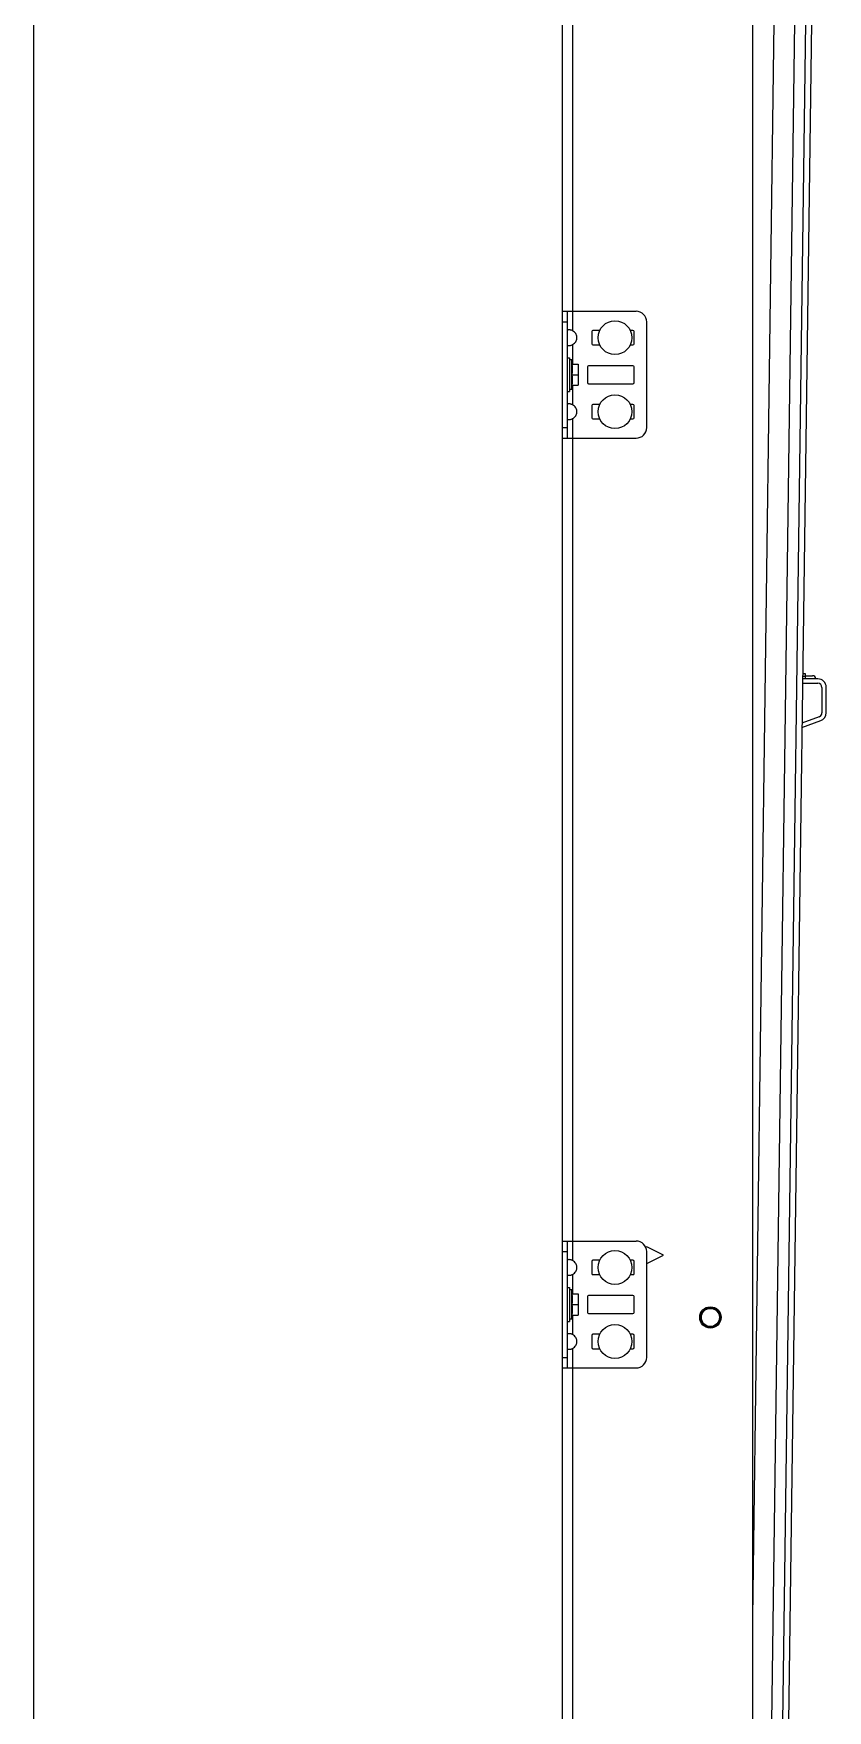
# Model space of a CAD drawing. Header units: millimetres. Extents: x 21899 to 38731, y -5425 to 3612.
# Drawn here: x 34948 to 35324, y -4622 to -3829 of the extents above; entities that cross this region are included whole.
import ezdxf

# ---------------------------------------------------------------- set-up
doc = ezdxf.new("R2010")
doc.units = ezdxf.units.MM

msp = doc.modelspace()

# ---------------------------------------------------------------- linework, layer by layer
at = {"color": 7, "linetype": 'Continuous'}
for p, q in [((35198.2, -2470.56), (35198.2, -5406.72)), ((34948.2, -2828.14), (34948.2, -5406.72)), ((35198.2, -2828.14), (35198.2, -5406.72)), ((35323.7, -3261.92), (35294.7, -5406.72)), ((35288.2, -3299.72), (35288.2, -5406.72)), ((35198.2, -3960.47), (35233.2, -3960.47)), ((35200.7, -4020.47), (35200.7, -3960.47)), ((35212.2, -3970.07), (35212.2, -3975.87)), ((35215.97, -3969.57), (35212.7, -3969.57)), ((35231.7, -3969.57), (35230.44, -3969.57)), ((35232.2, -3975.87), (35232.2, -3970.07)), ((35238.2, -4015.47), (35238.2, -3965.47)), ((35212.7, -3976.37), (35215.97, -3976.37)), ((35230.44, -3976.37), (35231.7, -3976.37)), ((35200.7, -3982.47), (35201.7, -3982.47)), ((35201.7, -3982.47), (35201.7, -3998.47)), ((35201.8, -3987.47), (35201.7, -3987.47)), ((35201.8, -3997.47), (35201.8, -3983.47)), ((35202.8, -3983.47), (35201.8, -3983.47)), ((35203.09, -3985.47), (35202.8, -3983.47)), ((35202.8, -3997.47), (35202.8, -3983.47)), ((35202.98, -3985.47), (35205.8, -3985.47)), ((35205.8, -3985.47), (35205.8, -3995.47)), ((35210.2, -3986.72), (35210.2, -3994.22)), ((35231.7, -3986.22), (35210.7, -3986.22)), ((35232.2, -3994.22), (35232.2, -3986.72)), ((35201.8, -3993.47), (35201.7, -3993.47)), ((35203.09, -3995.47), (35202.8, -3997.47)), ((35202.98, -3990.47), (35205.8, -3990.47)), ((35202.98, -3995.47), (35205.8, -3995.47)), ((35210.7, -3994.72), (35231.7, -3994.72)), ((35200.7, -3998.47), (35201.7, -3998.47)), ((35202.8, -3997.47), (35201.8, -3997.47)), ((35212.2, -4005.07), (35212.2, -4010.87)), ((35215.97, -4004.57), (35212.7, -4004.57)), ((35212.7, -4011.37), (35215.97, -4011.37)), ((35231.7, -4004.57), (35230.44, -4004.57)), ((35230.44, -4011.37), (35231.7, -4011.37)), ((35232.2, -4010.87), (35232.2, -4005.07)), ((35198.2, -4020.47), (35233.2, -4020.47)), ((35311.87, -4136.28), (35319.1, -4136.28)), ((35319.1, -4134.28), (35311.9, -4134.28)), ((35311.92, -4132.98), (35313.1, -4132.98)), ((35313.1, -4133.08), (35311.92, -4133.08)), ((35313.1, -4131.78), (35313.1, -4132.98)), ((35313.1, -4132.78), (35316.6, -4132.78)), ((35313.1, -4133.08), (35313.1, -4134.28)), ((35321.1, -4138.28), (35321.1, -4150.28)), ((35323.1, -4150.28), (35323.1, -4138.28)), ((35311.59, -4157.33), (35320.49, -4154.03)), ((35319.8, -4152.16), (35311.62, -4155.19)), ((35198.2, -4400.05), (35233.2, -4400.05)), ((35200.7, -4460.05), (35200.7, -4400.05)), ((35238.2, -4402.72), (35237.72, -4402.96)), ((35246.2, -4406.72), (35238.2, -4402.72)), ((35238.2, -4455.05), (35238.2, -4405.05)), ((35238.2, -4410.72), (35246.2, -4406.72)), ((35212.2, -4409.65), (35212.2, -4415.45)), ((35215.97, -4409.15), (35212.7, -4409.15)), ((35231.7, -4409.15), (35230.44, -4409.15)), ((35232.2, -4415.45), (35232.2, -4409.65)), ((35200.7, -4422.05), (35201.7, -4422.05)), ((35201.7, -4422.05), (35201.7, -4438.05)), ((35202.8, -4423.05), (35201.8, -4423.05)), ((35201.8, -4437.05), (35201.8, -4423.05)), ((35203.09, -4425.05), (35202.8, -4423.05)), ((35202.8, -4437.05), (35202.8, -4423.05)), ((35212.7, -4415.95), (35215.97, -4415.95)), ((35230.44, -4415.95), (35231.7, -4415.95)), ((35201.8, -4427.05), (35201.7, -4427.05)), ((35202.98, -4425.05), (35205.8, -4425.05)), ((35202.98, -4430.05), (35205.8, -4430.05)), ((35205.8, -4425.05), (35205.8, -4435.05)), ((35210.2, -4426.3), (35210.2, -4433.8)), ((35231.7, -4425.8), (35210.7, -4425.8)), ((35232.2, -4433.8), (35232.2, -4426.3)), ((35200.7, -4438.05), (35201.7, -4438.05)), ((35201.8, -4433.05), (35201.7, -4433.05)), ((35202.8, -4437.05), (35201.8, -4437.05)), ((35203.09, -4435.05), (35202.8, -4437.05)), ((35202.98, -4435.05), (35205.8, -4435.05)), ((35210.7, -4434.3), (35231.7, -4434.3)), ((35212.2, -4444.65), (35212.2, -4450.45)), ((35215.97, -4444.15), (35212.7, -4444.15)), ((35231.7, -4444.15), (35230.44, -4444.15)), ((35232.2, -4450.45), (35232.2, -4444.65)), ((35212.7, -4450.95), (35215.97, -4450.95)), ((35230.44, -4450.95), (35231.7, -4450.95)), ((35198.2, -4460.05), (35233.2, -4460.05))]:
    msp.add_line(p, q, dxfattribs=at)
at = {"color": 9, "linetype": 'Continuous'}
for p, q in [((35315.64, -3261.81), (35288.2, -5291.19)), ((35320.84, -3261.88), (35291.84, -5406.68)), ((35305.49, -3299.72), (35288.2, -4578.03)), ((35203.2, -3969.67), (35203.2, -3571.69)), ((35198.2, -3965.47), (35200.7, -3965.47)), ((35203.2, -3985.47), (35203.2, -3976.27)), ((35203.2, -4004.67), (35203.2, -3995.47)), ((35203.2, -4409.25), (35203.2, -4011.27)), ((35198.2, -4015.47), (35200.7, -4015.47)), ((35198.2, -4405.05), (35200.7, -4405.05)), ((35203.2, -4425.05), (35203.2, -4415.85)), ((35203.2, -4444.25), (35203.2, -4435.05)), ((35198.2, -4455.05), (35200.7, -4455.05)), ((35203.2, -4848.84), (35203.2, -4450.85))]:
    msp.add_line(p, q, dxfattribs=at)
at = {"color": 3, "linetype": 'Continuous'}
msp.add_line((35311.94, -4131.78), (35313.1, -4131.78), dxfattribs=at)
at = {"color": 7, "linetype": 'Continuous'}
for centre, radius in [((35223.2, -3972.97), 8), ((35223.2, -4007.97), 8), ((35223.2, -4412.55), 8), ((35268.32, -4436.19), 5.04), ((35268.32, -4436.19), 4.48), ((35223.2, -4447.55), 8)]:
    msp.add_circle(centre, radius, dxfattribs=at)
at = {"color": 9, "linetype": 'Continuous'}
for radius in [5, 4.28]:
    msp.add_circle((35268.32, -4436.19), radius, dxfattribs=at)
at = {"color": 7, "linetype": 'Continuous'}
for centre, radius, start, end in [((35233.2, -3965.47), 5, 0, 90), ((35212.7, -3970.07), 0.5, 90, 180), ((35231.7, -3970.07), 0.5, 0, 90), ((35212.7, -3975.87), 0.5, 180, 270), ((35231.7, -3975.87), 0.5, 270, 0), ((35210.7, -3986.72), 0.5, 90, 180), ((35231.7, -3986.72), 0.5, 0, 90), ((35210.7, -3994.22), 0.5, 180, 270), ((35231.7, -3994.22), 0.5, 270, 0), ((35212.7, -4005.07), 0.5, 90, 180), ((35212.7, -4010.87), 0.5, 180, 270), ((35231.7, -4005.07), 0.5, 0, 90), ((35231.7, -4010.87), 0.5, 270, 0), ((35233.2, -4015.47), 5, 270, 0), ((35316.6, -4134.28), 1.5, 0.00437, 90.00437), ((35319.1, -4138.28), 4, 0.00437, 90.00437), ((35319.1, -4138.28), 2, 0.00437, 90.00437), ((35319.1, -4150.28), 2, 290.35318, 0.00437), ((35319.1, -4150.28), 4, 290.35318, 0.00437), ((35233.2, -4405.05), 5, 0, 90), ((35212.7, -4409.65), 0.5, 90, 180), ((35212.7, -4415.45), 0.5, 180, 270), ((35231.7, -4409.65), 0.5, 0, 90), ((35231.7, -4415.45), 0.5, 270, 0), ((35210.7, -4426.3), 0.5, 90, 180), ((35231.7, -4426.3), 0.5, 0, 90), ((35210.7, -4433.8), 0.5, 180, 270), ((35231.7, -4433.8), 0.5, 270, 0), ((35212.7, -4444.65), 0.5, 90, 180), ((35231.7, -4444.65), 0.5, 0, 90), ((35212.7, -4450.45), 0.5, 180, 270), ((35231.7, -4450.45), 0.5, 270, 0), ((35233.2, -4455.05), 5, 270, 0)]:
    msp.add_arc(centre, radius, start, end, dxfattribs=at)
for points, start_tangent, end_tangent in [([(35200.7, -3969.67), (35200.75, -3969.42), (35200.88, -3969.25), (35201.11, -3969.15), (35201.43, -3969.12), (35201.83, -3969.15), (35202.27, -3969.25), (35202.74, -3969.42), (35203.2, -3969.67)], (0, 0.292219), (0.244331, -0.160294)), ([(35203.2, -3976.27), (35204.04, -3975.59), (35204.64, -3974.87), (35205.03, -3974.11), (35205.21, -3973.35), (35205.21, -3972.59), (35205.03, -3971.83), (35204.64, -3971.07), (35204.04, -3970.35), (35203.2, -3969.67)], (0.674512, 0.442515), (-0.674512, 0.442515)), ([(35203.2, -3976.27), (35202.74, -3976.52), (35202.27, -3976.69), (35201.83, -3976.79), (35201.43, -3976.82), (35201.11, -3976.79), (35200.88, -3976.69), (35200.75, -3976.52), (35200.7, -3976.27)], (-0.244331, -0.160294), (0, 0.292219)), ([(35201.7, -3986.63), (35201.8, -3986.65)], (0.009976, -0.001088), (0.009935, -0.001419)), ([(35202.98, -3990.47), (35202.98, -3990.39), (35202.99, -3990.31), (35203, -3990.23), (35203, -3990.15), (35203.01, -3990.07), (35203.01, -3989.99), (35203.02, -3989.92), (35203.02, -3989.84), (35203.03, -3989.76), (35203.03, -3989.68), (35203.04, -3989.6), (35203.04, -3989.53), (35203.05, -3989.45), (35203.05, -3989.37), (35203.05, -3989.29), (35203.06, -3989.22), (35203.06, -3989.14), (35203.07, -3989.06), (35203.07, -3988.98), (35203.07, -3988.91), (35203.07, -3988.83), (35203.08, -3988.75), (35203.08, -3988.67), (35203.08, -3988.6), (35203.08, -3988.52), (35203.08, -3988.44), (35203.08, -3988.36), (35203.09, -3988.28), (35203.09, -3988.2), (35203.09, -3988.13), (35203.09, -3988.05), (35203.09, -3987.97), (35203.09, -3987.89), (35203.09, -3987.81), (35203.09, -3987.74), (35203.09, -3987.66), (35203.08, -3987.58), (35203.08, -3987.5), (35203.08, -3987.42), (35203.08, -3987.34), (35203.08, -3987.27), (35203.08, -3987.19), (35203.07, -3987.11), (35203.07, -3987.03), (35203.07, -3986.96), (35203.07, -3986.88), (35203.06, -3986.8), (35203.06, -3986.72), (35203.05, -3986.65), (35203.05, -3986.57), (35203.05, -3986.49), (35203.04, -3986.41), (35203.04, -3986.34), (35203.03, -3986.26), (35203.03, -3986.18), (35203.02, -3986.1), (35203.02, -3986.02), (35203.01, -3985.95), (35203.01, -3985.87), (35203, -3985.79), (35203, -3985.71), (35202.99, -3985.63), (35202.98, -3985.55), (35202.98, -3985.47)], (0.041152, 0.498938), (-0.041152, 0.498938)), ([(35201.8, -3994.29), (35201.7, -3994.31)], (-0.009935, -0.001419), (-0.009976, -0.001088)), ([(35202.98, -3995.47), (35202.98, -3995.39), (35202.99, -3995.31), (35203, -3995.23), (35203, -3995.15), (35203.01, -3995.07), (35203.01, -3994.99), (35203.02, -3994.92), (35203.02, -3994.84), (35203.03, -3994.76), (35203.03, -3994.68), (35203.04, -3994.6), (35203.04, -3994.53), (35203.05, -3994.45), (35203.05, -3994.37), (35203.05, -3994.29), (35203.06, -3994.22), (35203.06, -3994.14), (35203.07, -3994.06), (35203.07, -3993.98), (35203.07, -3993.91), (35203.07, -3993.83), (35203.08, -3993.75), (35203.08, -3993.67), (35203.08, -3993.6), (35203.08, -3993.52), (35203.08, -3993.44), (35203.08, -3993.36), (35203.09, -3993.28), (35203.09, -3993.2), (35203.09, -3993.13), (35203.09, -3993.05), (35203.09, -3992.97), (35203.09, -3992.89), (35203.09, -3992.81), (35203.09, -3992.74), (35203.09, -3992.66), (35203.08, -3992.58), (35203.08, -3992.5), (35203.08, -3992.42), (35203.08, -3992.34), (35203.08, -3992.27), (35203.08, -3992.19), (35203.07, -3992.11), (35203.07, -3992.03), (35203.07, -3991.96), (35203.07, -3991.88), (35203.06, -3991.8), (35203.06, -3991.72), (35203.05, -3991.65), (35203.05, -3991.57), (35203.05, -3991.49), (35203.04, -3991.41), (35203.04, -3991.34), (35203.03, -3991.26), (35203.03, -3991.18), (35203.02, -3991.1), (35203.02, -3991.02), (35203.01, -3990.95), (35203.01, -3990.87), (35203, -3990.79), (35203, -3990.71), (35202.99, -3990.63), (35202.98, -3990.55), (35202.98, -3990.47)], (0.041152, 0.498938), (-0.041152, 0.498938)), ([(35200.7, -4004.67), (35200.75, -4004.42), (35200.88, -4004.25), (35201.11, -4004.15), (35201.43, -4004.12), (35201.83, -4004.15), (35202.27, -4004.25), (35202.74, -4004.42), (35203.2, -4004.67)], (0, 0.292219), (0.244331, -0.160294)), ([(35203.2, -4011.27), (35202.74, -4011.52), (35202.27, -4011.69), (35201.83, -4011.79), (35201.43, -4011.82), (35201.11, -4011.79), (35200.88, -4011.69), (35200.75, -4011.52), (35200.7, -4011.27)], (-0.244331, -0.160294), (0, 0.292219)), ([(35203.2, -4011.27), (35204.04, -4010.59), (35204.64, -4009.87), (35205.03, -4009.11), (35205.21, -4008.35), (35205.21, -4007.59), (35205.03, -4006.83), (35204.64, -4006.07), (35204.04, -4005.35), (35203.2, -4004.67)], (0.674512, 0.442515), (-0.674512, 0.442515)), ([(35200.7, -4409.25), (35200.75, -4409), (35200.88, -4408.83), (35201.11, -4408.73), (35201.43, -4408.7), (35201.83, -4408.73), (35202.27, -4408.83), (35202.74, -4409), (35203.2, -4409.25)], (0, 0.292219), (0.244331, -0.160294)), ([(35203.2, -4415.85), (35202.74, -4416.11), (35202.27, -4416.28), (35201.83, -4416.37), (35201.43, -4416.4), (35201.11, -4416.37), (35200.88, -4416.28), (35200.75, -4416.11), (35200.7, -4415.85)], (-0.244331, -0.160294), (0, 0.292219)), ([(35203.2, -4415.85), (35204.04, -4415.18), (35204.64, -4414.45), (35205.03, -4413.7), (35205.21, -4412.94), (35205.21, -4412.17), (35205.03, -4411.41), (35204.64, -4410.66), (35204.04, -4409.93), (35203.2, -4409.25)], (0.674512, 0.442515), (-0.674512, 0.442515)), ([(35201.7, -4426.22), (35201.8, -4426.23)], (0.009976, -0.001088), (0.009935, -0.001419)), ([(35202.98, -4430.05), (35202.98, -4429.97), (35202.99, -4429.89), (35203, -4429.81), (35203, -4429.73), (35203.01, -4429.66), (35203.01, -4429.58), (35203.02, -4429.5), (35203.02, -4429.42), (35203.03, -4429.34), (35203.03, -4429.26), (35203.04, -4429.19), (35203.04, -4429.11), (35203.05, -4429.03), (35203.05, -4428.95), (35203.05, -4428.88), (35203.06, -4428.8), (35203.06, -4428.72), (35203.07, -4428.64), (35203.07, -4428.57), (35203.07, -4428.49), (35203.07, -4428.41), (35203.08, -4428.33), (35203.08, -4428.26), (35203.08, -4428.18), (35203.08, -4428.1), (35203.08, -4428.02), (35203.08, -4427.94), (35203.09, -4427.87), (35203.09, -4427.79), (35203.09, -4427.71), (35203.09, -4427.63), (35203.09, -4427.55), (35203.09, -4427.47), (35203.09, -4427.4), (35203.09, -4427.32), (35203.09, -4427.24), (35203.08, -4427.16), (35203.08, -4427.08), (35203.08, -4427.01), (35203.08, -4426.93), (35203.08, -4426.85), (35203.08, -4426.77), (35203.07, -4426.69), (35203.07, -4426.62), (35203.07, -4426.54), (35203.07, -4426.46), (35203.06, -4426.38), (35203.06, -4426.31), (35203.05, -4426.23), (35203.05, -4426.15), (35203.05, -4426.07), (35203.04, -4426), (35203.04, -4425.92), (35203.03, -4425.84), (35203.03, -4425.76), (35203.02, -4425.69), (35203.02, -4425.61), (35203.01, -4425.53), (35203.01, -4425.45), (35203, -4425.37), (35203, -4425.29), (35202.99, -4425.21), (35202.98, -4425.13), (35202.98, -4425.05)], (0.041152, 0.498938), (-0.041152, 0.498938)), ([(35202.98, -4435.05), (35202.98, -4434.97), (35202.99, -4434.89), (35203, -4434.81), (35203, -4434.73), (35203.01, -4434.66), (35203.01, -4434.58), (35203.02, -4434.5), (35203.02, -4434.42), (35203.03, -4434.34), (35203.03, -4434.26), (35203.04, -4434.19), (35203.04, -4434.11), (35203.05, -4434.03), (35203.05, -4433.95), (35203.05, -4433.88), (35203.06, -4433.8), (35203.06, -4433.72), (35203.07, -4433.64), (35203.07, -4433.57), (35203.07, -4433.49), (35203.07, -4433.41), (35203.08, -4433.33), (35203.08, -4433.26), (35203.08, -4433.18), (35203.08, -4433.1), (35203.08, -4433.02), (35203.08, -4432.94), (35203.09, -4432.87), (35203.09, -4432.79), (35203.09, -4432.71), (35203.09, -4432.63), (35203.09, -4432.55), (35203.09, -4432.47), (35203.09, -4432.4), (35203.09, -4432.32), (35203.09, -4432.24), (35203.08, -4432.16), (35203.08, -4432.08), (35203.08, -4432.01), (35203.08, -4431.93), (35203.08, -4431.85), (35203.08, -4431.77), (35203.07, -4431.69), (35203.07, -4431.62), (35203.07, -4431.54), (35203.07, -4431.46), (35203.06, -4431.38), (35203.06, -4431.31), (35203.05, -4431.23), (35203.05, -4431.15), (35203.05, -4431.07), (35203.04, -4431), (35203.04, -4430.92), (35203.03, -4430.84), (35203.03, -4430.76), (35203.02, -4430.69), (35203.02, -4430.61), (35203.01, -4430.53), (35203.01, -4430.45), (35203, -4430.37), (35203, -4430.29), (35202.99, -4430.21), (35202.98, -4430.13), (35202.98, -4430.05)], (0.041152, 0.498938), (-0.041152, 0.498938)), ([(35201.8, -4433.88), (35201.7, -4433.89)], (-0.009935, -0.001419), (-0.009976, -0.001088)), ([(35200.7, -4444.25), (35200.75, -4444), (35200.88, -4443.83), (35201.11, -4443.73), (35201.43, -4443.7), (35201.83, -4443.73), (35202.27, -4443.83), (35202.74, -4444), (35203.2, -4444.25)], (0, 0.292219), (0.244331, -0.160294)), ([(35203.2, -4450.85), (35204.04, -4450.18), (35204.64, -4449.45), (35205.03, -4448.7), (35205.21, -4447.94), (35205.21, -4447.17), (35205.03, -4446.41), (35204.64, -4445.66), (35204.04, -4444.93), (35203.2, -4444.25)], (0.674512, 0.442515), (-0.674512, 0.442515)), ([(35203.2, -4450.85), (35202.74, -4451.11), (35202.27, -4451.28), (35201.83, -4451.37), (35201.43, -4451.4), (35201.11, -4451.37), (35200.88, -4451.28), (35200.75, -4451.11), (35200.7, -4450.85)], (-0.244331, -0.160294), (0, 0.292219))]:
    msp.add_spline(points, degree=3, dxfattribs=dict(at, start_tangent=start_tangent, end_tangent=end_tangent))

doc.saveas('drawing.dxf')
